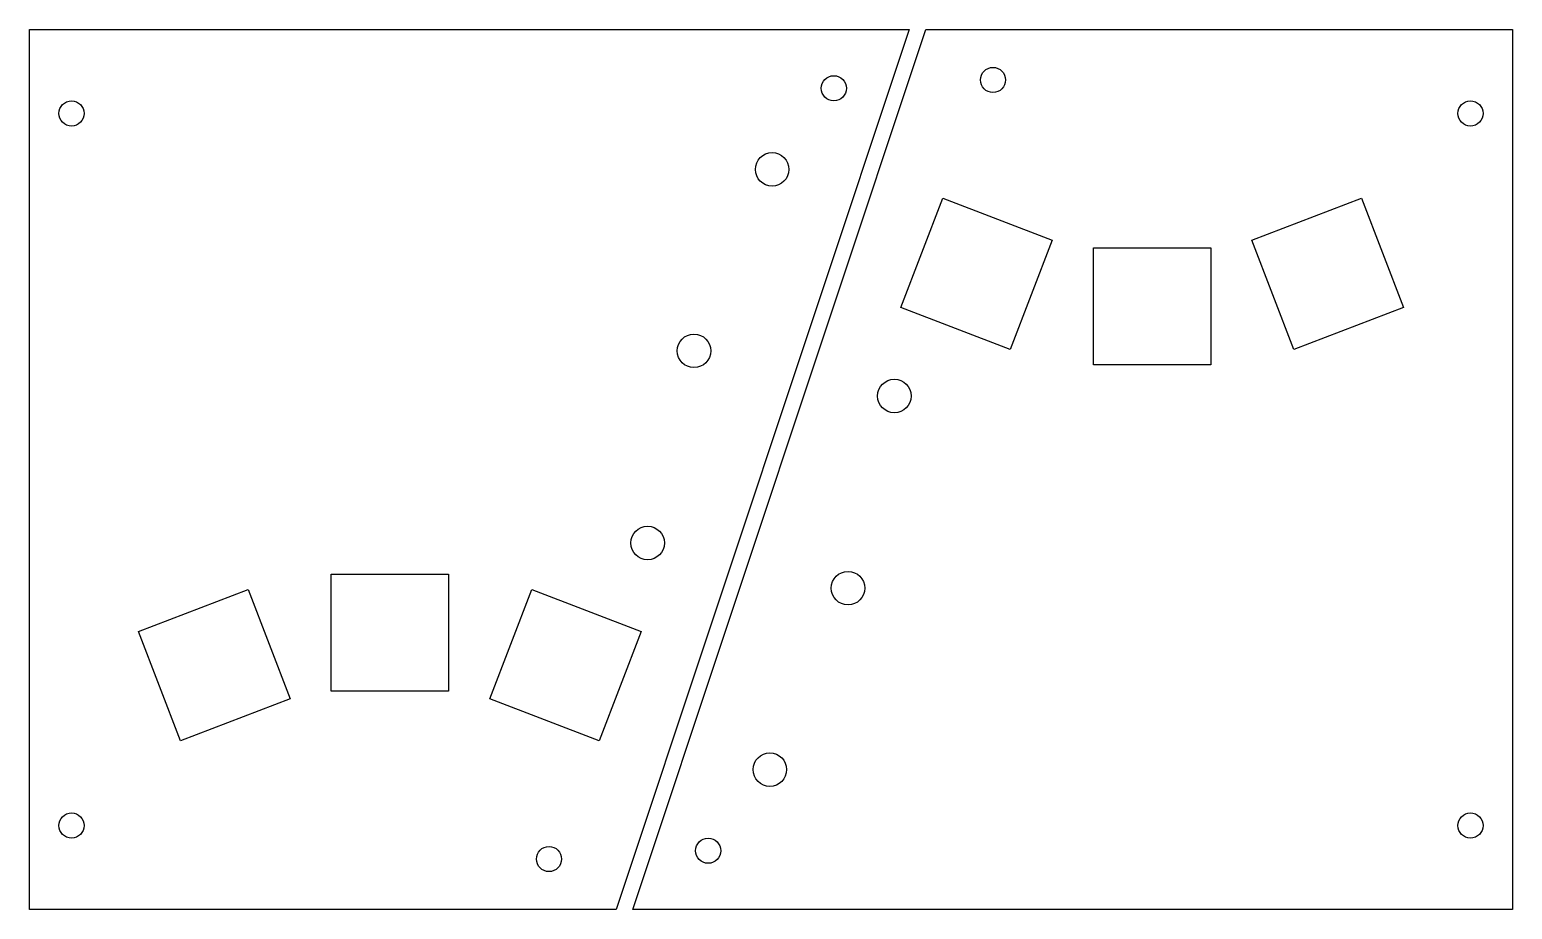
# Model space of a CAD drawing. Extents: x 5 to 182, y -110 to -5.
import ezdxf

# ---------------------------------------------------------------- set-up
doc = ezdxf.new("R2010")
doc.units = 0

# ---------------------------------------------------------------- blocks, each defined once
blk = doc.blocks.new('View0121')
at = {"color": 0, "linetype": 'BYBLOCK'}
for p, q in [((0, 0), (0, 105)), ((0, 105), (105, 105)), ((105, 105), (70, 0)), ((36, 26.0267), (36, 40.0267)), ((36, 40.0267), (50, 40.0267)), ((50, 40.0267), (50, 26.0267)), ((12.9986, 33.1742), (26.0701, 38.1877)), ((26.0701, 38.1877), (31.0836, 25.1162)), ((54.9164, 25.1162), (59.9299, 38.1877)), ((59.9299, 38.1877), (73.0014, 33.1742)), ((18.0121, 20.1027), (12.9986, 33.1742)), ((73.0014, 33.1742), (67.9879, 20.1027)), ((31.0836, 25.1162), (18.0121, 20.1027)), ((50, 26.0267), (36, 26.0267)), ((67.9879, 20.1027), (54.9164, 25.1162)), ((70, 0), (0, 0))]:
    blk.add_line(p, q, dxfattribs=at)
for centre, radius in [((96, 98), 1.5), ((5, 95), 1.5), ((88.6352, 88.319), 2), ((79.3065, 66.6574), 2), ((73.7725, 43.7309), 2), ((5, 10), 1.5), ((62, 6), 1.5)]:
    blk.add_circle(centre, radius, dxfattribs=at)
blk = doc.blocks.new('View0131')
at = {"color": 0, "linetype": 'BYBLOCK'}
for p, q in [((0, 0), (0, 105)), ((0, 105), (105, 105)), ((105, 105), (70, 0)), ((36, 26.0267), (36, 40.0267)), ((36, 40.0267), (50, 40.0267)), ((50, 40.0267), (50, 26.0267)), ((12.9986, 33.1742), (26.0701, 38.1877)), ((26.0701, 38.1877), (31.0836, 25.1162)), ((54.9164, 25.1162), (59.9299, 38.1877)), ((59.9299, 38.1877), (73.0014, 33.1742)), ((18.0121, 20.1027), (12.9986, 33.1742)), ((73.0014, 33.1742), (67.9879, 20.1027)), ((31.0836, 25.1162), (18.0121, 20.1027)), ((50, 26.0267), (36, 26.0267)), ((67.9879, 20.1027), (54.9164, 25.1162)), ((70, 0), (0, 0))]:
    blk.add_line(p, q, dxfattribs=at)
for centre, radius in [((96, 98), 1.5), ((5, 95), 1.5), ((88.6352, 88.319), 2), ((79.3065, 66.6574), 2), ((73.7725, 43.7309), 2), ((5, 10), 1.5), ((62, 6), 1.5)]:
    blk.add_circle(centre, radius, dxfattribs=at)

msp = doc.modelspace()

# ---------------------------------------------------------------- block references
msp.add_blockref('View0121', (5, -110))
at = {"rotation": -180}
msp.add_blockref('View0131', (182, -5), dxfattribs=at)

doc.saveas('drawing.dxf')
